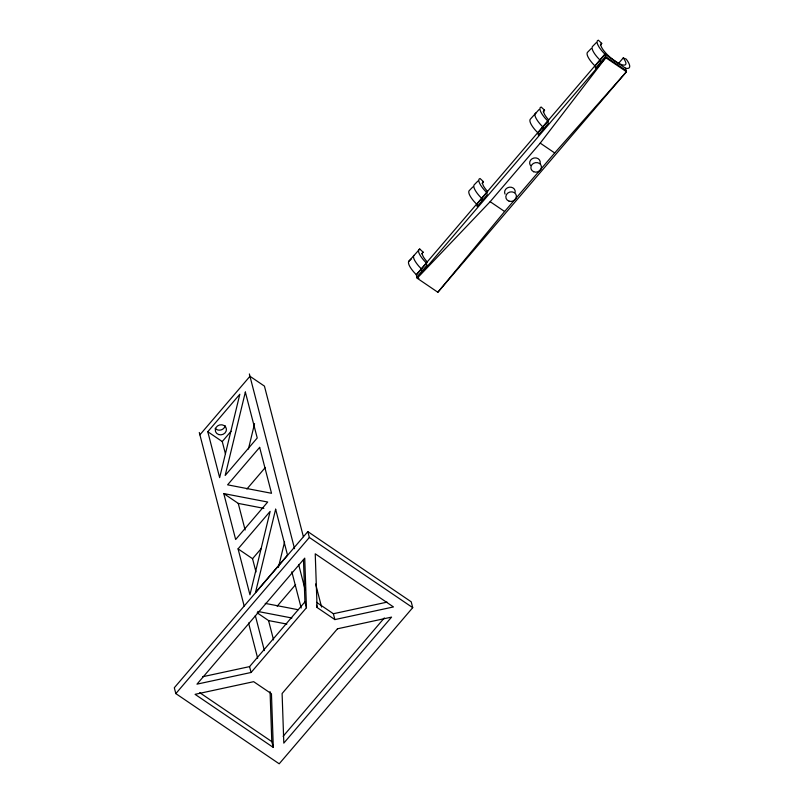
<?xml version="1.0" encoding="UTF-8"?>
<svg xmlns="http://www.w3.org/2000/svg" width="804" height="804" viewBox="0 0 804 804"><rect width="100%" height="100%" fill="white"/><g stroke="black" fill="none" stroke-linecap="round" stroke-linejoin="round"><path stroke-width="1.21" d="M248.426 449.034L254.556 423.648M278.425 567.383L284.566 542.007M437.858 292.264L504.631 211.512L554.7 152.961L626.467 71.727L605.784 57.687L417.186 278.224L490.159 201.683L540.228 143.132L605.784 57.687L604.879 54.169L416.271 274.717L417.186 278.224L437.858 292.264L626.467 71.727L625.552 68.209A20.884 5.829 40.5 0 0 627.06 60.28L626.105 59.044L623.231 57.938A16.05 4.482 40.5 0 1 615.221 61.194A16.05 4.482 40.5 0 1 601.744 43.356L598.347 40.2L597.422 40.713A20.884 5.829 40.5 0 0 602.508 51.597L605.05 54.29L595.754 65.164M199.894 434.843L249.964 376.292L264.436 386.121L303.369 536.65M207.784 431.728L239.823 394.251L219.653 477.646L207.784 431.728L222.256 441.557L225.381 453.637M222.256 441.557L231.07 431.245M419.758 249.029L418.834 249.541A20.884 5.829 40.5 0 0 423.919 260.426L426.462 263.119L416.442 274.827L413.899 272.144A20.884 5.829 40.5 0 1 408.824 261.26L419.758 249.029L423.155 252.185A16.05 4.482 40.5 0 0 427.326 262.014M411.176 259.069L408.824 261.26M472.903 186.88L469.124 190.739A20.884 5.829 40.5 0 0 474.209 201.623L476.752 204.316L486.762 192.608L484.219 189.915A20.884 5.829 40.5 0 1 479.144 179.031L480.058 178.518L483.455 181.674A16.05 4.482 40.5 0 0 487.626 191.493M477.918 181.031L474.129 184.89A20.884 5.829 40.5 0 0 479.214 195.764L481.757 198.457L482.189 200.688M539.032 109.555L530.248 119.273A20.884 5.829 40.5 0 0 535.323 130.147L537.876 132.841L547.886 121.133L545.343 118.439A20.884 5.829 40.5 0 1 540.258 107.555L541.182 107.043L544.579 110.198A16.05 4.482 40.5 0 0 548.75 120.017M591.191 48.562L587.412 52.421A20.884 5.829 40.5 0 0 592.498 63.305L595.04 65.998L595.473 68.219L605.482 56.511L626.155 70.551M596.206 42.712L592.417 46.572A20.884 5.829 40.5 0 0 597.503 57.446L600.045 60.139L600.477 62.37M421.728 253.863L423.155 252.185M482.028 183.342L483.455 181.674M543.152 111.867L544.579 110.198M600.317 45.024L601.744 43.356M246.878 489.043L265.31 467.496M618.226 63.797L623.231 57.938M238.074 548.871L270.124 511.404L249.954 594.789L238.074 548.871L252.546 558.7L255.984 571.996M252.546 558.7L261.36 548.398M307.832 531.615L174.307 687.752L175.825 693.601L279.199 763.8L412.723 607.663L411.206 601.804L307.832 531.615L309.349 537.464L412.723 607.663M175.825 693.601L309.349 537.464M277.179 606.186L295.601 584.639M202.668 676.737L249.572 666.616L304.927 601.884L303.48 559.725M251.089 672.476L306.445 607.734L304.736 558.147L196.97 684.154L251.089 672.476L249.572 666.616M283.108 736.313L384.342 617.934M536.178 112.902L535.253 113.414A20.884 5.829 40.5 0 0 540.338 124.298L542.881 126.992L543.313 129.213M316.565 602.327L333.369 613.733L387.086 602.136M334.876 619.593L393.478 606.94L315.238 553.805L317.088 607.512L334.876 619.593L333.369 613.733M223.773 493.576L267.702 502.028L235.652 539.504L223.773 493.576L238.255 503.404L263.873 508.339M265.219 603.392L298.163 609.723M257.732 611.432L291.892 618.005M257.179 612.829L268.546 620.557L286.847 624.075M604.879 54.169L625.552 68.209M547.886 121.133L548.318 123.364L538.308 135.072L537.876 132.841M540.228 143.132L554.7 152.961M486.762 192.608L487.194 194.829L477.184 206.538L476.752 204.316M490.159 201.683L504.631 211.512M426.462 263.119L426.894 265.35L416.884 277.058L418.944 278.465M199.724 692.666L271.792 741.6L273.31 747.459L195.06 694.334L253.662 681.681L271.45 693.751L273.31 747.459M421.889 271.199L421.457 268.978L418.914 266.285A20.884 5.829 40.5 0 1 413.829 255.401M315.61 583.995L321.58 607.06M316.485 605.171L317.088 607.512M249.361 373.95L294.545 548.68M298.626 564.458L305.218 589.955M304.927 601.884L306.445 607.734M291.822 571.755L301.198 608.015M238.255 503.404L245.13 529.997M268.546 620.557L273.551 639.884M255.32 615.562L264.385 650.607M199.291 432.502L244.155 606.015M248.557 623.01L257.662 658.215M270.074 691.641L271.792 741.6M225.16 425.628A5.618 5.005 -14.5 0 1 220.959 429.959A5.618 5.005 -14.5 0 1 215.14 428.321M505.002 194.055A5.347 4.774 -14.5 0 1 509.203 187.231A5.347 4.774 -14.5 0 1 515.183 192.307M530.439 165.453A5.347 4.774 -14.5 0 1 534.067 157.986A5.347 4.774 -14.5 0 1 540.127 163.503M245.351 392.071L225.18 475.465L257.23 437.989L245.351 392.071M275.641 509.213L255.471 592.608L287.52 555.132L275.641 509.213M259.652 447.366L227.602 484.832L271.521 493.284L259.652 447.366M337.459 628.798L282.103 693.53L283.812 743.117L391.568 617.11L337.459 628.798M218.598 434.532A5.618 5.005 -14.5 0 0 226.406 428.994A5.618 5.005 -14.5 0 0 217.572 425.899A5.618 5.005 -14.5 0 0 218.598 434.532M509.103 201.181A5.347 4.774 -14.5 0 0 516.389 195.744A5.347 4.774 -14.5 0 0 507.877 193A5.347 4.774 -14.5 0 0 509.103 201.181M533.665 171.734A5.347 4.774 -14.5 0 0 541.474 166.93A5.347 4.774 -14.5 0 0 533.343 163.443A5.347 4.774 -14.5 0 0 533.665 171.734"/></g></svg>
